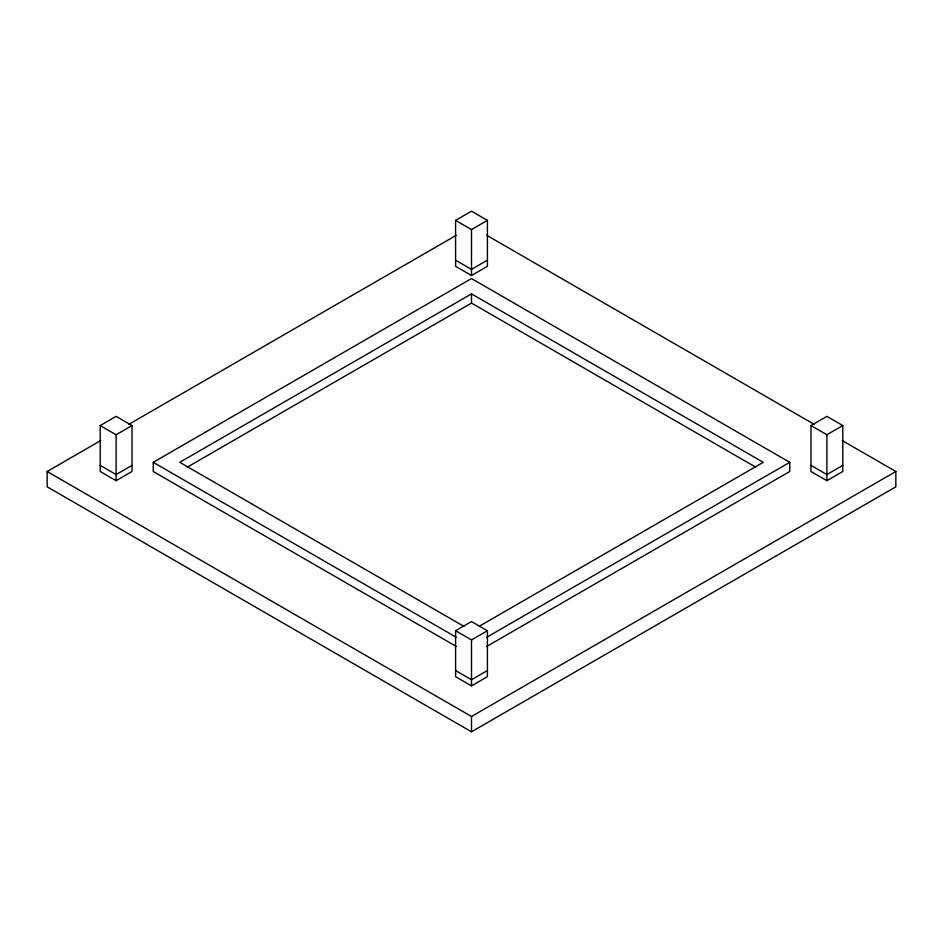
<?xml version="1.0" encoding="UTF-8"?>
<svg xmlns="http://www.w3.org/2000/svg" width="943" height="943" viewBox="0 0 943 943"><rect width="100%" height="100%" fill="white"/><g stroke="black" fill="none" stroke-linecap="round" stroke-linejoin="round"><path stroke-width="1.41" d="M100.194 425.564L116.107 416.37L132.02 425.564L132.02 471.5L116.107 480.682L100.194 471.5L100.194 425.564L116.107 434.747L132.02 425.564M455.587 220.379L471.5 211.197L487.413 220.379L487.413 266.315L471.5 275.497L455.587 266.315L455.587 220.379L471.5 229.562L487.413 220.379M842.323 440.605L895.85 471.5L895.85 486.812L471.5 731.803L47.15 486.812L47.15 471.5L100.677 440.605M128.708 424.409L456.212 235.337M132.02 465.37L116.107 474.565L100.194 465.37M487.413 260.185L471.5 269.38L455.587 260.185M456.223 646.426L153.237 471.5L153.237 462.318L471.5 278.562L789.762 462.318L789.762 471.5L486.777 646.426M479.138 626.329L763.241 462.318L471.5 293.874L179.759 462.318L463.862 626.329M187.398 467.091L471.5 303.068L755.602 467.091M455.587 630.749L471.5 621.555L487.413 630.749L487.413 676.685L471.5 685.867L455.587 676.685L455.587 630.749L471.5 639.932L487.413 630.749M810.98 425.564L826.893 416.37L842.806 425.564L842.806 471.5L826.893 480.682L810.98 471.5L810.98 425.564L826.893 434.747L842.806 425.564M486.777 637.244L789.762 462.318M487.413 670.556L471.5 679.75L455.587 670.556M842.806 465.37L826.893 474.565L810.98 465.37M47.15 471.5L471.5 716.491L895.85 471.5M486.788 235.337L814.292 424.409M153.237 462.318L456.223 637.244M826.893 434.747L826.893 480.682M471.5 229.562L471.5 275.497M471.5 293.874L471.5 303.068M471.5 639.932L471.5 685.867M471.5 716.491L471.5 731.803M116.107 434.747L116.107 480.682"/></g></svg>
